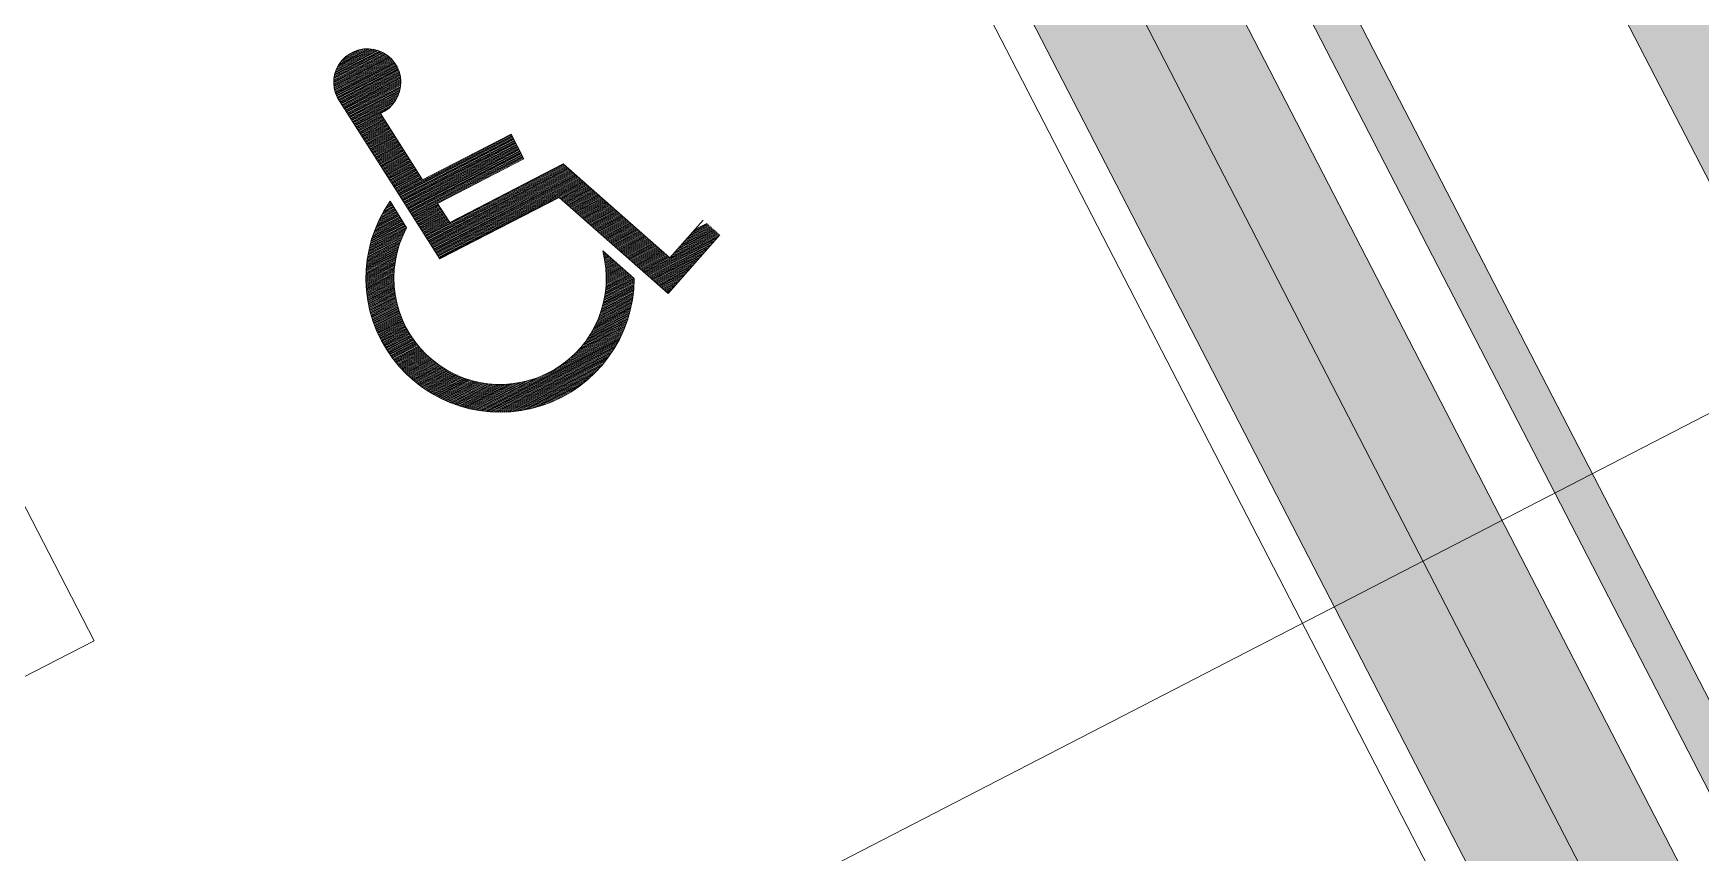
# Model space of a CAD drawing. Header units: metres. Extents: x 2688579.7 to 2688666, y 1281656.9 to 1281721.4.
# Drawn here: x 2688643.964 to 2688644.663, y 1281682.088 to 1281682.432 of the extents above; entities that cross this region are included whole.
import ezdxf

# ---------------------------------------------------------------- set-up
doc = ezdxf.new("R2010")
doc.units = ezdxf.units.M
for name, color, linetype in [('00 11 Geometer', 7, 'Continuous'), ('03 13 Liftkabine', 7, 'Continuous'), ('07 12 Bemassung innen', 7, 'Continuous'), ('09 11 Raumdefinitionen.SIA 416', 7, 'Continuous')]:
    doc.layers.add(name, color=color, linetype=linetype)
doc.styles.add('ERSTELLTER_STIL_1', font='arial.ttf')
doc.dimstyles.new('ERSTELLTER_STIL__2', dxfattribs={"dimtxt": 0.09, "dimasz": 0.07125, "dimexe": 0.18, "dimexo": 0.05, "dimgap": 0.09, "dimtad": 1, "dimzin": 0, "dimdsep": 46, "dimtxsty": 'ERSTELLTER_STIL_1', "dimblk": 'ARROWHEAD_6', "dimblk1": 'ARROWHEAD_6', "dimblk2": 'ARROWHEAD_6', "dimcen": 0.09, "dimclrd": 7, "dimclre": 7, "dimclrt": 7, "dimazin": 0, "dimtfac": 1, "dimtdec": 4, "dimtmove": 0, "dimatfit": 3, "dimfxl": 1, "dimtolj": 1, "dimtzin": 0, "dimarcsym": 0})
doc.dimstyles.new('ERSTELLTER_STIL__4', dxfattribs={"dimtxt": 0.09, "dimasz": 0.07125, "dimexe": 0.18, "dimexo": 0.05, "dimgap": 0.09, "dimtad": 1, "dimzin": 0, "dimdsep": 46, "dimtxsty": 'ERSTELLTER_STIL_1', "dimblk": 'ARROWHEAD_6', "dimblk1": 'ARROWHEAD_6', "dimblk2": 'ARROWHEAD_6', "dimcen": 0.09, "dimclrd": 7, "dimclre": 7, "dimclrt": 7, "dimazin": 0, "dimtfac": 1, "dimtdec": 4, "dimtmove": 2, "dimatfit": 3, "dimfxl": 1, "dimtolj": 1, "dimtzin": 0, "dimarcsym": 0})

# ---------------------------------------------------------------- blocks, each defined once
blk = doc.blocks.new('*D82')
at = {"layer": '07 12 Bemassung innen', "color": 7, "linetype": 'Continuous', "lineweight": 5, "transparency": 16777216}
for p, q in [((252.43529, 33.44745), (252.3708, 33.57241)), ((250.98132, 32.77624), (252.40304, 33.50993)), ((251.01356, 32.71376), (250.94907, 32.83872)), ((250.67029, 32.61573), (250.98132, 32.77624))]:
    blk.add_line(p, q, dxfattribs=at)
at = {"layer": '07 12 Bemassung innen', "color": 7, "linetype": 'Continuous', "lineweight": 18, "transparency": 16777216}
for p, q in [((252.41917, 33.56045), (252.38692, 33.45941)), ((250.99745, 32.82676), (250.96519, 32.72572))]:
    blk.add_line(p, q, dxfattribs=at)
at = {"layer": '07 12 Bemassung innen', "color": 7, "lineweight": 18, "transparency": 16777216, "insert": (251.47794, 33.05342), "char_height": 0.09, "attachment_point": 7, "rotation": 27.29642, "style": 'ERSTELLTER_STIL_1'}
blk.add_mtext('\\A1;{\\pql;\\fArial|b0|i0|c0|p38;1.60}', dxfattribs=at)
blk = doc.blocks.new('ARROWHEAD_6')
at = {"color": 0, "linetype": 'Continuous', "lineweight": 0}
for p, q in [((-0.5, -0.5), (0.5, 0.5)), ((0, 0), (-1, 0))]:
    blk.add_line(p, q, dxfattribs=at)
blk = doc.blocks.new('*D83')
at = {"layer": '07 12 Bemassung innen', "color": 7, "linetype": 'Continuous', "lineweight": 5, "transparency": 16777216}
for p, q in [((252.66964, 33.64751), (254.09157, 34.38131)), ((252.70188, 33.58503), (252.63739, 33.70999)), ((252.40304, 33.50993), (252.66964, 33.64751)), ((252.43529, 33.44745), (252.3708, 33.57241)), ((250.98132, 32.77624), (252.40304, 33.50993))]:
    blk.add_line(p, q, dxfattribs=at)
at = {"layer": '07 12 Bemassung innen', "color": 7, "linetype": 'Continuous', "lineweight": 18, "transparency": 16777216}
for p, q in [((252.68576, 33.69803), (252.65351, 33.59699)), ((252.41917, 33.56045), (252.38692, 33.45941))]:
    blk.add_line(p, q, dxfattribs=at)
at = {"layer": '07 12 Bemassung innen', "color": 7, "lineweight": 18, "transparency": 16777216, "insert": (252.46739, 33.5634), "char_height": 0.09, "attachment_point": 7, "rotation": 27.29642, "style": 'ERSTELLTER_STIL_1'}
blk.add_mtext('\\A1;{\\pql;\\fArial|b0|i0|c0|p38;30}', dxfattribs=at)
blk = doc.blocks.new('*D128')
at = {"layer": '07 12 Bemassung innen', "color": 7, "linetype": 'Continuous', "lineweight": 5, "transparency": 16777216}
for p, q in [((251.37513, 34.84743), (251.65033, 34.31416)), ((251.58785, 34.28191), (251.71281, 34.3464)), ((251.65033, 34.31416), (251.79708, 34.02979)), ((251.7346, 33.99755), (251.85956, 34.06204)), ((251.79708, 34.02979), (252.68214, 32.31477))]:
    blk.add_line(p, q, dxfattribs=at)
at = {"layer": '07 12 Bemassung innen', "color": 7, "linetype": 'Continuous', "lineweight": 18, "transparency": 16777216}
for p, q in [((251.70085, 34.29803), (251.59981, 34.33029)), ((251.8476, 34.01366), (251.74656, 34.04592))]:
    blk.add_line(p, q, dxfattribs=at)
at = {"layer": '07 12 Bemassung innen', "color": 7, "lineweight": 18, "transparency": 16777216, "insert": (251.70838, 34.24092), "char_height": 0.09, "attachment_point": 7, "rotation": 297.29643, "style": 'ERSTELLTER_STIL_1'}
blk.add_mtext('\\A1;{\\pql;\\fArial|b0|i0|c0|p38;32}', dxfattribs=at)
blk = doc.blocks.new('*D129')
at = {"layer": '07 12 Bemassung innen', "color": 7, "linetype": 'Continuous', "lineweight": 18, "transparency": 16777216}
for p, q in [((251.8476, 34.01366), (251.74656, 34.04592)), ((252.73266, 32.29864), (252.63161, 32.3309))]:
    blk.add_line(p, q, dxfattribs=at)
at = {"layer": '07 12 Bemassung innen', "color": 7, "linetype": 'Continuous', "lineweight": 5, "transparency": 16777216}
for p, q in [((251.79708, 34.02979), (252.68214, 32.31477)), ((252.61965, 32.28252), (252.74462, 32.34701)), ((252.68214, 32.31477), (252.81971, 32.04818))]:
    blk.add_line(p, q, dxfattribs=at)
at = {"layer": '07 12 Bemassung innen', "color": 7, "lineweight": 18, "transparency": 16777216, "insert": (252.47877, 32.74934), "char_height": 0.09, "attachment_point": 7, "rotation": 297.29643, "style": 'ERSTELLTER_STIL_1'}
blk.add_mtext('\\A1;{\\pql;\\fArial|b0|i0|c0|p38;1.93}', dxfattribs=at)
blk = doc.blocks.new('A$C08e27e3d')
at = {"layer": '03 13 Liftkabine', "linetype": 'Continuous', "lineweight": 0, "true_color": 0x6f6f6f}
h = blk.add_hatch(color=8, dxfattribs=at)
h.paths.add_polyline_path([(60.19367, 26.29479), (61.07876, 24.5797), (61.10364, 24.59254), (61.08529, 24.62809), (61.0509, 24.69474), (61.1602, 24.75115), (61.16341, 24.74493), (62.38352, 25.37457), (62.41471, 25.31414), (62.14278, 25.17382), (62.16113, 25.13827), (62.50059, 25.31345), (62.3745, 25.55778), (62.36121, 25.55092), (62.35115, 25.57042), (62.28552, 25.60711), (62.12421, 25.52386), (62.10209, 25.51244), (61.83701, 26.0261), (61.8308, 26.0229), (61.81594, 26.0517), (61.77038, 26.02819), (61.76581, 26.03705), (61.81137, 26.06056), (61.79651, 26.08936), (61.80271, 26.09256), (61.54696, 26.58813), (61.56909, 26.59955), (61.73026, 26.68272), (61.73841, 26.75776), (61.72835, 26.77725), (61.74164, 26.78411), (61.6155, 27.02854), (61.27515, 26.8529), (61.2935, 26.81735), (61.56542, 26.95768), (61.59661, 26.89725), (60.37649, 26.2676), (60.3797, 26.26138), (60.2704, 26.20498), (60.21766, 26.30717)])
h.paths.add_polyline_path([(61.12326, 24.77259), (60.37666, 26.2193), (61.31723, 26.70469), (61.38083, 26.73751), (61.6572, 26.88014), (61.69343, 26.80993), (61.41706, 26.66731), (62.0912, 25.361), (62.36845, 25.50408), (62.40468, 25.43388), (62.12743, 25.2908)], flags=0)
h = blk.add_hatch(color=8, dxfattribs=at)
h.paths.add_polyline_path([(61.59272, 26.55375), (62.10046, 25.56987), (62.13845, 25.58947), (62.13685, 25.59257), (62.15014, 25.59943), (62.14032, 25.61845), (62.13588, 25.61616), (62.12446, 25.63828), (62.15105, 25.652), (62.16247, 25.62988), (62.15805, 25.6276), (62.16786, 25.60857), (62.18115, 25.61543), (62.18275, 25.61234), (62.31194, 25.67901), (61.8042, 26.66289), (61.67501, 26.59622), (61.67661, 26.59312), (61.66332, 26.58626), (61.67314, 26.56723), (61.67756, 26.56952), (61.68898, 26.5474), (61.66239, 26.53367), (61.65097, 26.5558), (61.65542, 26.55809), (61.6456, 26.57711), (61.63231, 26.57025), (61.63071, 26.57336)])
h.paths.add_polyline_path([(61.63886, 26.50296), (62.08515, 25.63816), (62.17376, 25.68389), (61.72747, 26.54869)], flags=0)
at = {"layer": '00 11 Geometer', "color": 250, "linetype": 'Continuous', "lineweight": 13, "true_color": 0x3f3f3f}
blk.add_open_spline([(61.10243, 48.4842), (56.77353, 47.34081), (52.46359, 46.1654), (48.13468, 45.02201), (44.678, 44.109), (41.20236, 43.22802), (37.74568, 42.31501), (37.74568, 42.31501), (36.51101, 46.29834), (35.89368, 48.29001), (35.89368, 48.29001), (32.77968, 46.72534), (31.22268, 45.94301), (31.22268, 45.94301), (21.44268, 43.82168), (16.55268, 42.76101), (16.55268, 42.76101), (7.35801, 41.14501), (2.76068, 40.33701), (2.76068, 40.33701), (2.85268, 38.82035), (2.89868, 38.06201), (2.89868, 38.06201), (4.85735, 28.42001), (5.83668, 23.59901), (5.83668, 23.59901), (7.25001, 21.69701), (7.95668, 20.74601), (7.95668, 20.74601), (10.04868, 18.48401), (11.09468, 17.35301), (11.09468, 17.35301), (13.36068, 15.25368), (14.49368, 14.20401), (14.49368, 14.20401), (16.14301, 13.00001), (16.96768, 12.39801), (16.96768, 12.39801), (20.31968, 9.77668), (21.99568, 8.46601), (21.99568, 8.46601), (24.63768, 6.94401), (25.95868, 6.18301), (25.95868, 6.18301), (28.6093, 5.33372), (29.84025, 4.95743), (31.0712, 4.58115), (32.39626, 4.28509), (33.81543, 4.06926), (35.2346, 3.85343), (36.52668, 3.74468), (37.69168, 3.74301), (38.85668, 3.74134), (39.77044, 3.74443), (40.43297, 3.75226), (41.09549, 3.7601), (41.95791, 3.79651), (43.02022, 3.86151), (44.08253, 3.92651), (45.41718, 4.05618), (47.02418, 4.25051), (49.43468, 4.54201), (51.84518, 4.83351), (54.25568, 5.12501), (54.25568, 5.12501), (66.34501, 7.42168), (72.38968, 8.57001), (72.38968, 8.57001), (76.09901, 9.52534), (77.95368, 10.00301), (77.95368, 10.00301), (81.43301, 12.11901), (83.17268, 13.17701), (83.17268, 13.17701), (79.77201, 18.68234), (78.07168, 21.43501), (77.26041, 22.74838), (76.44901, 24.06168), (75.63768, 25.37501), (75.63768, 25.37501), (73.88301, 28.15701), (73.00568, 29.54801), (71.27652, 32.28958), (69.54768, 35.03134), (67.81868, 37.77301), (67.81868, 37.77301), (61.10243, 48.4842), (61.10243, 48.4842)], degree=3, knots=[0, 0, 0, 0, 1, 1, 1, 2, 2, 2, 3, 3, 3, 4, 4, 4, 5, 5, 5, 6, 6, 6, 7, 7, 7, 8, 8, 8, 9, 9, 9, 10, 10, 10, 11, 11, 11, 12, 12, 12, 13, 13, 13, 14, 14, 14, 15, 15, 15, 16, 16, 16, 17, 17, 17, 18, 18, 18, 19, 19, 19, 20, 20, 20, 21, 21, 21, 22, 22, 22, 23, 23, 23, 24, 24, 24, 25, 25, 25, 26, 26, 26, 27, 27, 27, 28, 28, 28, 29, 29, 29, 29], dxfattribs=at)
at = {"layer": '03 13 Liftkabine', "color": 7, "linetype": 'Continuous', "lineweight": 5}
for p, q in [((61.41706, 26.66731), (62.0912, 25.361)), ((62.05723, 25.39411), (61.42437, 26.62044)), ((61.56909, 26.59955), (62.12421, 25.52386)), ((61.54696, 26.58813), (62.10209, 25.51244)), ((61.72747, 26.54869), (62.17376, 25.68389)), ((62.08515, 25.63816), (61.63886, 26.50296)), ((61.23134, 26.43382), (61.25372, 26.44537)), ((61.23135, 26.43425), (61.25337, 26.44561)), ((61.23135, 26.43341), (61.25405, 26.44512)), ((61.23136, 26.43468), (61.25301, 26.44585)), ((61.23138, 26.433), (61.25437, 26.44486)), ((61.23139, 26.43511), (61.25264, 26.44608)), ((61.23141, 26.43259), (61.25469, 26.4446)), ((61.23144, 26.43556), (61.25225, 26.4463)), ((61.23145, 26.43219), (61.25498, 26.44434)), ((61.2315, 26.43601), (61.25185, 26.44651)), ((61.23151, 26.4318), (61.25527, 26.44406)), ((61.23157, 26.43647), (61.25143, 26.44672)), ((61.23157, 26.43141), (61.25555, 26.44378)), ((61.23165, 26.43103), (61.25582, 26.4435)), ((61.23167, 26.43694), (61.25099, 26.44692)), ((61.23173, 26.43065), (61.25608, 26.44321)), ((61.23178, 26.43742), (61.25053, 26.4471)), ((61.23183, 26.43028), (61.25633, 26.44292)), ((61.23191, 26.43792), (61.25005, 26.44728)), ((61.23193, 26.42991), (61.25657, 26.44262)), ((61.23205, 26.42955), (61.2568, 26.44232)), ((61.23207, 26.43842), (61.24955, 26.44744)), ((61.23217, 26.42919), (61.25702, 26.44201)), ((61.23226, 26.43894), (61.24902, 26.44759)), ((61.2323, 26.42883), (61.25723, 26.4417)), ((61.23247, 26.43947), (61.24847, 26.44772)), ((61.23272, 26.44002), (61.24787, 26.44784)), ((61.23301, 26.44059), (61.24724, 26.44794)), ((61.23334, 26.44118), (61.24656, 26.44801)), ((61.23374, 26.44181), (61.24582, 26.44805)), ((61.23422, 26.44248), (61.245, 26.44804)), ((61.23481, 26.44321), (61.24406, 26.44798)), ((61.23559, 26.44403), (61.24294, 26.44783)), ((61.23676, 26.44506), (61.24142, 26.44746)), ((61.23244, 26.42848), (61.25743, 26.44138)), ((61.2326, 26.42814), (61.25763, 26.44106)), ((61.23275, 26.4278), (61.25781, 26.44073)), ((61.23292, 26.42746), (61.25799, 26.4404)), ((61.23313, 26.42715), (61.25815, 26.44006)), ((61.23333, 26.42683), (61.25831, 26.43972)), ((61.23353, 26.42651), (61.25846, 26.43938)), ((61.23373, 26.42619), (61.2586, 26.43903)), ((61.23393, 26.42588), (61.25873, 26.43867)), ((61.23414, 26.42556), (61.25886, 26.43832)), ((61.23434, 26.42524), (61.25897, 26.43795)), ((61.23454, 26.42492), (61.25907, 26.43758)), ((61.23474, 26.42461), (61.25917, 26.43721)), ((61.23495, 26.42429), (61.25925, 26.43683)), ((61.23515, 26.42397), (61.25933, 26.43645)), ((61.23535, 26.42365), (61.25939, 26.43606)), ((61.23555, 26.42334), (61.25944, 26.43567)), ((61.23575, 26.42302), (61.25949, 26.43527)), ((61.23596, 26.4227), (61.25952, 26.43486)), ((61.23616, 26.42238), (61.25954, 26.43445)), ((61.23636, 26.42206), (61.25955, 26.43403)), ((61.23656, 26.42175), (61.25955, 26.43361)), ((61.23676, 26.42143), (61.25953, 26.43318)), ((61.23697, 26.42111), (61.2595, 26.43274)), ((61.23717, 26.42079), (61.25945, 26.43229)), ((61.23737, 26.42048), (61.25939, 26.43184)), ((61.23757, 26.42016), (61.25931, 26.43138)), ((61.23778, 26.41984), (61.25922, 26.43091)), ((61.23798, 26.41952), (61.2591, 26.43043)), ((61.23818, 26.41921), (61.25897, 26.42993)), ((61.23838, 26.41889), (61.25881, 26.42943)), ((61.23858, 26.41857), (61.25862, 26.42891)), ((61.23879, 26.41825), (61.2584, 26.42838)), ((61.23899, 26.41793), (61.25815, 26.42782)), ((61.23291, 26.42748), (61.27587, 26.35998)), ((61.23919, 26.41762), (61.25786, 26.42725)), ((61.23939, 26.4173), (61.25752, 26.42665)), ((61.23959, 26.41698), (61.25711, 26.42602)), ((61.2398, 26.41666), (61.25663, 26.42535)), ((61.24, 26.41635), (61.25602, 26.42461)), ((61.2402, 26.41603), (61.25522, 26.42378)), ((61.2404, 26.41571), (61.25398, 26.42272)), ((61.24061, 26.41539), (61.25105, 26.42079)), ((61.26866, 26.39318), (61.25094, 26.42096)), ((61.24081, 26.41508), (61.25126, 26.42047)), ((61.24101, 26.41476), (61.25146, 26.42015)), ((61.24121, 26.41444), (61.25166, 26.41983)), ((61.24141, 26.41412), (61.25186, 26.41952)), ((61.24162, 26.41381), (61.25207, 26.4192)), ((61.24182, 26.41349), (61.25227, 26.41888)), ((61.24202, 26.41317), (61.25247, 26.41856)), ((61.24222, 26.41285), (61.25267, 26.41825)), ((61.24243, 26.41253), (61.25288, 26.41793)), ((61.24263, 26.41222), (61.25308, 26.41761)), ((61.24283, 26.4119), (61.25328, 26.41729)), ((61.24303, 26.41158), (61.25348, 26.41698)), ((61.24323, 26.41126), (61.25369, 26.41666)), ((61.24344, 26.41095), (61.25389, 26.41634)), ((61.24364, 26.41063), (61.25409, 26.41602)), ((61.24384, 26.41031), (61.25429, 26.41571)), ((61.24404, 26.40999), (61.2545, 26.41539)), ((61.24424, 26.40968), (61.2547, 26.41507)), ((61.24445, 26.40936), (61.2549, 26.41475)), ((61.24465, 26.40904), (61.2551, 26.41444)), ((61.24485, 26.40872), (61.25531, 26.41412)), ((61.24505, 26.40841), (61.25551, 26.4138)), ((61.24526, 26.40809), (61.25571, 26.41348)), ((61.24546, 26.40777), (61.25591, 26.41317)), ((61.24566, 26.40745), (61.25612, 26.41285)), ((61.24586, 26.40713), (61.25632, 26.41253)), ((61.24606, 26.40682), (61.25652, 26.41221)), ((61.24627, 26.4065), (61.25672, 26.4119)), ((61.24647, 26.40618), (61.25692, 26.41158)), ((61.24667, 26.40586), (61.25713, 26.41126)), ((61.24687, 26.40555), (61.25733, 26.41094)), ((61.24707, 26.40523), (61.25753, 26.41062)), ((61.24728, 26.40491), (61.25773, 26.41031)), ((61.24748, 26.40459), (61.25794, 26.40999)), ((61.24768, 26.40428), (61.25814, 26.40967)), ((61.24788, 26.40396), (61.25834, 26.40935)), ((61.24809, 26.40364), (61.25854, 26.40904)), ((61.24829, 26.40332), (61.25875, 26.40872)), ((61.24849, 26.403), (61.25895, 26.4084)), ((61.24869, 26.40269), (61.25915, 26.40808)), ((61.24889, 26.40237), (61.25935, 26.40777)), ((61.2491, 26.40205), (61.25956, 26.40745)), ((61.2493, 26.40173), (61.25976, 26.40713)), ((61.2495, 26.40142), (61.25996, 26.40681)), ((61.25819, 26.38776), (61.30574, 26.41229)), ((61.2584, 26.38744), (61.30591, 26.41196)), ((61.2586, 26.38712), (61.30608, 26.41163)), ((61.2588, 26.3868), (61.30625, 26.41129)), ((61.259, 26.38649), (61.30643, 26.41096)), ((61.2592, 26.38617), (61.3066, 26.41063)), ((61.25941, 26.38585), (61.30677, 26.41029)), ((61.25961, 26.38553), (61.30694, 26.40996)), ((61.25981, 26.38522), (61.30711, 26.40963)), ((61.26001, 26.3849), (61.30729, 26.40929)), ((61.26022, 26.38458), (61.30746, 26.40896)), ((61.26042, 26.38426), (61.30763, 26.40863)), ((61.26062, 26.38394), (61.3078, 26.40829)), ((61.26082, 26.38363), (61.30797, 26.40796)), ((61.26102, 26.38331), (61.30815, 26.40763)), ((61.26123, 26.38299), (61.30832, 26.40729)), ((61.26143, 26.38267), (61.30849, 26.40696)), ((61.26163, 26.38236), (61.30866, 26.40663)), ((61.30573, 26.41231), (61.26866, 26.39318)), ((61.3111, 26.40189), (61.30573, 26.41231)), ((61.2497, 26.4011), (61.26016, 26.4065)), ((61.24991, 26.40078), (61.26037, 26.40618)), ((61.25011, 26.40046), (61.26057, 26.40586)), ((61.25031, 26.40015), (61.26077, 26.40554)), ((61.25051, 26.39983), (61.26097, 26.40523)), ((61.25071, 26.39951), (61.26118, 26.40491)), ((61.25092, 26.39919), (61.26138, 26.40459)), ((61.25112, 26.39888), (61.26158, 26.40427)), ((61.25132, 26.39856), (61.26178, 26.40396)), ((61.25152, 26.39824), (61.26199, 26.40364)), ((61.25172, 26.39792), (61.26219, 26.40332)), ((61.25193, 26.3976), (61.26239, 26.403)), ((61.25213, 26.39729), (61.26259, 26.40269)), ((61.25233, 26.39697), (61.2628, 26.40237)), ((61.25253, 26.39665), (61.263, 26.40205)), ((61.25274, 26.39633), (61.2632, 26.40173)), ((61.25294, 26.39602), (61.2634, 26.40142)), ((61.25314, 26.3957), (61.26361, 26.4011)), ((61.25334, 26.39538), (61.26381, 26.40078)), ((61.25354, 26.39506), (61.26401, 26.40046)), ((61.25375, 26.39475), (61.26421, 26.40015)), ((61.25395, 26.39443), (61.26442, 26.39983)), ((61.26183, 26.38204), (61.30883, 26.40629)), ((61.26203, 26.38172), (61.30901, 26.40596)), ((61.26224, 26.3814), (61.30918, 26.40563)), ((61.26244, 26.38109), (61.30935, 26.40529)), ((61.26264, 26.38077), (61.30952, 26.40496)), ((61.26284, 26.38045), (61.30969, 26.40463)), ((61.26305, 26.38013), (61.30987, 26.40429)), ((61.26325, 26.37982), (61.31004, 26.40396)), ((61.26345, 26.3795), (61.31021, 26.40363)), ((61.26365, 26.37918), (61.31038, 26.4033)), ((61.26385, 26.37886), (61.31055, 26.40296)), ((61.26406, 26.37854), (61.31073, 26.40263)), ((61.26426, 26.37823), (61.3109, 26.4023)), ((61.26446, 26.37791), (61.31107, 26.40196)), ((61.26972, 26.36965), (61.32789, 26.39967)), ((61.27495, 26.38324), (61.3111, 26.40189)), ((61.32765, 26.39988), (61.28, 26.37529)), ((61.37226, 26.36045), (61.32765, 26.39988)), ((61.25415, 26.39411), (61.26462, 26.39951)), ((61.25435, 26.39379), (61.26482, 26.39919)), ((61.25455, 26.39347), (61.26502, 26.39888)), ((61.25476, 26.39316), (61.26522, 26.39856)), ((61.25496, 26.39284), (61.26543, 26.39824)), ((61.25516, 26.39252), (61.26563, 26.39792)), ((61.25536, 26.3922), (61.26583, 26.39761)), ((61.25557, 26.39189), (61.26603, 26.39729)), ((61.25577, 26.39157), (61.26624, 26.39697)), ((61.25597, 26.39125), (61.26644, 26.39665)), ((61.25617, 26.39093), (61.26664, 26.39634)), ((61.25637, 26.39062), (61.26684, 26.39602)), ((61.25658, 26.3903), (61.26705, 26.3957)), ((61.25678, 26.38998), (61.26725, 26.39538)), ((61.25698, 26.38966), (61.26745, 26.39507)), ((61.25718, 26.38935), (61.26765, 26.39475)), ((61.25739, 26.38903), (61.26786, 26.39443)), ((61.25759, 26.38871), (61.26806, 26.39411)), ((61.25779, 26.38839), (61.26826, 26.3938)), ((61.25799, 26.38807), (61.26846, 26.39348)), ((61.26992, 26.36933), (61.32819, 26.3994)), ((61.27012, 26.36901), (61.32849, 26.39914)), ((61.27032, 26.3687), (61.32879, 26.39887)), ((61.27053, 26.36838), (61.3291, 26.39861)), ((61.27073, 26.36806), (61.3294, 26.39834)), ((61.27093, 26.36774), (61.3297, 26.39807)), ((61.27113, 26.36743), (61.33, 26.39781)), ((61.27133, 26.36711), (61.3303, 26.39754)), ((61.27154, 26.36679), (61.3306, 26.39727)), ((61.27174, 26.36647), (61.3309, 26.39701)), ((61.27194, 26.36616), (61.33121, 26.39674)), ((61.27214, 26.36584), (61.33151, 26.39647)), ((61.27234, 26.36552), (61.33181, 26.39621)), ((61.27255, 26.3652), (61.33211, 26.39594)), ((61.27275, 26.36489), (61.33241, 26.39567)), ((61.27295, 26.36457), (61.33271, 26.39541)), ((61.27315, 26.36425), (61.33301, 26.39514)), ((61.27336, 26.36393), (61.33332, 26.39488)), ((61.27356, 26.36361), (61.33362, 26.39461)), ((61.27376, 26.3633), (61.33392, 26.39434)), ((61.27396, 26.36298), (61.33422, 26.39408)), ((61.27416, 26.36266), (61.33452, 26.39381)), ((61.27437, 26.36234), (61.33482, 26.39354)), ((61.27457, 26.36203), (61.33512, 26.39328)), ((61.27477, 26.36171), (61.33543, 26.39301)), ((61.27497, 26.36139), (61.33573, 26.39274)), ((61.27518, 26.36107), (61.33603, 26.39248)), ((61.27538, 26.36076), (61.33633, 26.39221)), ((61.27558, 26.36044), (61.33663, 26.39194)), ((61.27578, 26.36012), (61.33693, 26.39168)), ((61.27587, 26.35998), (61.32586, 26.38577)), ((61.32586, 26.38577), (61.37157, 26.34543)), ((61.32602, 26.38563), (61.33724, 26.39141)), ((61.32633, 26.38536), (61.33754, 26.39115)), ((61.32663, 26.38509), (61.33784, 26.39088)), ((61.32693, 26.38483), (61.33814, 26.39061)), ((61.32723, 26.38456), (61.33844, 26.39035)), ((61.32753, 26.3843), (61.33874, 26.39008)), ((61.32784, 26.38403), (61.33904, 26.38981)), ((61.32814, 26.38376), (61.33935, 26.38955)), ((61.32844, 26.3835), (61.33965, 26.38928)), ((61.32874, 26.38323), (61.33995, 26.38901)), ((61.32904, 26.38296), (61.34025, 26.38875)), ((61.32934, 26.3827), (61.34055, 26.38848)), ((61.32965, 26.38243), (61.34085, 26.38821)), ((61.32995, 26.38217), (61.34115, 26.38795)), ((61.33025, 26.3819), (61.34146, 26.38768)), ((61.33055, 26.38163), (61.34176, 26.38742)), ((61.33085, 26.38137), (61.34206, 26.38715)), ((61.33115, 26.3811), (61.34236, 26.38688)), ((61.33146, 26.38083), (61.34266, 26.38662)), ((61.33176, 26.38057), (61.34296, 26.38635)), ((61.33206, 26.3803), (61.34326, 26.38608)), ((61.33236, 26.38003), (61.34357, 26.38582)), ((61.24957, 26.37444), (61.25825, 26.37892)), ((61.24981, 26.37499), (61.25805, 26.37924)), ((61.25006, 26.37554), (61.25785, 26.37956)), ((61.25032, 26.3761), (61.25765, 26.37988)), ((61.25059, 26.37666), (61.25745, 26.3802)), ((61.25087, 26.37723), (61.25725, 26.38052)), ((61.25117, 26.3778), (61.25704, 26.38083)), ((61.25147, 26.37838), (61.25684, 26.38115)), ((61.25179, 26.37896), (61.25664, 26.38147)), ((61.25212, 26.37956), (61.25644, 26.38179)), ((61.25246, 26.38015), (61.25624, 26.38211)), ((61.25281, 26.38076), (61.25604, 26.38243)), ((61.25318, 26.38137), (61.25584, 26.38274)), ((61.25357, 26.382), (61.25564, 26.38306)), ((61.25398, 26.38263), (61.25544, 26.38338)), ((61.2544, 26.38327), (61.25524, 26.3837)), ((61.25484, 26.38392), (61.25504, 26.38402)), ((61.25498, 26.38411), (61.26195, 26.37305)), ((61.26466, 26.37759), (61.27511, 26.38298)), ((61.26486, 26.37727), (61.27531, 26.38266)), ((61.26507, 26.37696), (61.27551, 26.38235)), ((61.26527, 26.37664), (61.27571, 26.38203)), ((61.26547, 26.37632), (61.27592, 26.38171)), ((61.26567, 26.376), (61.27612, 26.38139)), ((61.26588, 26.37569), (61.27632, 26.38108)), ((61.26608, 26.37537), (61.27652, 26.38076)), ((61.26628, 26.37505), (61.27672, 26.38044)), ((61.26648, 26.37473), (61.27693, 26.38012)), ((61.26668, 26.37442), (61.27713, 26.3798)), ((61.26689, 26.3741), (61.27733, 26.37949)), ((61.26709, 26.37378), (61.27753, 26.37917)), ((61.26729, 26.37346), (61.27773, 26.37885)), ((61.28, 26.37529), (61.27495, 26.38324)), ((61.33266, 26.37977), (61.34387, 26.38555)), ((61.33296, 26.3795), (61.34417, 26.38528)), ((61.33327, 26.37924), (61.34447, 26.38502)), ((61.33357, 26.37897), (61.34477, 26.38475)), ((61.33387, 26.3787), (61.34507, 26.38448)), ((61.33417, 26.37844), (61.34537, 26.38422)), ((61.33447, 26.37817), (61.34568, 26.38395)), ((61.33478, 26.3779), (61.34598, 26.38369)), ((61.33508, 26.37764), (61.34628, 26.38342)), ((61.33538, 26.37737), (61.34658, 26.38315)), ((61.33568, 26.37711), (61.34688, 26.38289)), ((61.33598, 26.37684), (61.34718, 26.38262)), ((61.33628, 26.37657), (61.34748, 26.38235)), ((61.33659, 26.37631), (61.34779, 26.38209)), ((61.33689, 26.37604), (61.34809, 26.38182)), ((61.33719, 26.37577), (61.34839, 26.38155)), ((61.33749, 26.37551), (61.34869, 26.38129)), ((61.33779, 26.37524), (61.34899, 26.38102)), ((61.33809, 26.37498), (61.34929, 26.38075)), ((61.3384, 26.37471), (61.34959, 26.38049)), ((61.3387, 26.37444), (61.3499, 26.38022)), ((61.339, 26.37418), (61.3502, 26.37996)), ((61.3393, 26.37391), (61.3505, 26.37969)), ((61.3396, 26.37364), (61.3508, 26.37942)), ((61.33991, 26.37338), (61.3511, 26.37916)), ((61.34021, 26.37311), (61.3514, 26.37889)), ((61.34051, 26.37285), (61.3517, 26.37862)), ((61.24624, 26.36429), (61.26148, 26.37215)), ((61.24635, 26.36477), (61.26178, 26.37273)), ((61.24647, 26.36525), (61.26186, 26.37319)), ((61.24659, 26.36573), (61.26166, 26.37351)), ((61.24671, 26.36622), (61.26146, 26.37383)), ((61.24685, 26.36671), (61.26126, 26.37415)), ((61.24698, 26.3672), (61.26106, 26.37447)), ((61.24712, 26.3677), (61.26086, 26.37478)), ((61.24727, 26.36819), (61.26066, 26.3751)), ((61.24742, 26.3687), (61.26046, 26.37542)), ((61.24758, 26.3692), (61.26026, 26.37574)), ((61.24775, 26.36971), (61.26006, 26.37606)), ((61.24792, 26.37022), (61.25986, 26.37638)), ((61.2481, 26.37073), (61.25965, 26.37669)), ((61.24829, 26.37125), (61.25945, 26.37701)), ((61.24848, 26.37177), (61.25925, 26.37733)), ((61.24868, 26.3723), (61.25905, 26.37765)), ((61.24889, 26.37283), (61.25885, 26.37797)), ((61.24911, 26.37336), (61.25865, 26.37829)), ((61.24933, 26.3739), (61.25845, 26.37861)), ((61.26749, 26.37314), (61.27794, 26.37853)), ((61.2677, 26.37283), (61.27814, 26.37822)), ((61.2679, 26.37251), (61.27834, 26.3779)), ((61.2681, 26.37219), (61.27854, 26.37758)), ((61.2683, 26.37187), (61.27874, 26.37726)), ((61.2685, 26.37156), (61.27895, 26.37694)), ((61.26871, 26.37124), (61.27915, 26.37663)), ((61.26891, 26.37092), (61.27935, 26.37631)), ((61.26911, 26.3706), (61.27955, 26.37599)), ((61.26931, 26.37029), (61.27975, 26.37567)), ((61.26951, 26.36997), (61.27996, 26.37536)), ((61.34081, 26.37258), (61.35201, 26.37836)), ((61.34111, 26.37231), (61.35231, 26.37809)), ((61.34141, 26.37205), (61.35261, 26.37782)), ((61.34172, 26.37178), (61.35291, 26.37756)), ((61.34202, 26.37151), (61.35321, 26.37729)), ((61.34232, 26.37125), (61.35351, 26.37702)), ((61.34262, 26.37098), (61.35381, 26.37676)), ((61.34292, 26.37072), (61.35412, 26.37649)), ((61.34322, 26.37045), (61.35442, 26.37623)), ((61.34353, 26.37018), (61.35472, 26.37596)), ((61.34383, 26.36992), (61.35502, 26.37569)), ((61.34413, 26.36965), (61.35532, 26.37543)), ((61.34443, 26.36938), (61.35562, 26.37516)), ((61.34473, 26.36912), (61.35592, 26.37489)), ((61.34503, 26.36885), (61.35623, 26.37463)), ((61.34534, 26.36859), (61.35653, 26.37436)), ((61.34564, 26.36832), (61.35683, 26.37409)), ((61.34594, 26.36805), (61.35713, 26.37383)), ((61.34624, 26.36779), (61.35743, 26.37356)), ((61.34654, 26.36752), (61.35773, 26.37329)), ((61.34685, 26.36725), (61.35803, 26.37303)), ((61.34715, 26.36699), (61.35834, 26.37276)), ((61.34745, 26.36672), (61.35864, 26.3725)), ((61.34775, 26.36646), (61.35894, 26.37223)), ((61.34805, 26.36619), (61.35924, 26.37196)), ((61.34835, 26.36592), (61.35954, 26.3717)), ((61.38628, 26.37623), (61.37226, 26.36045)), ((61.37448, 26.36295), (61.39141, 26.37168)), ((61.37517, 26.36373), (61.39111, 26.37195)), ((61.37586, 26.36451), (61.3908, 26.37222)), ((61.37656, 26.36528), (61.3905, 26.37248)), ((61.37725, 26.36606), (61.3902, 26.37275)), ((61.37794, 26.36684), (61.3899, 26.37302)), ((61.37863, 26.36762), (61.3896, 26.37328)), ((61.37932, 26.3684), (61.3893, 26.37355)), ((61.38002, 26.36918), (61.389, 26.37382)), ((61.38071, 26.36996), (61.3887, 26.37408)), ((61.3814, 26.37074), (61.3884, 26.37435)), ((61.38209, 26.37152), (61.3881, 26.37462)), ((61.38278, 26.3723), (61.3878, 26.37488)), ((61.24518, 26.35783), (61.25849, 26.3647)), ((61.24523, 26.35828), (61.25864, 26.3652)), ((61.24528, 26.35873), (61.2588, 26.36571)), ((61.24534, 26.35918), (61.25897, 26.36622)), ((61.2454, 26.35963), (61.25915, 26.36673)), ((61.24547, 26.36009), (61.25934, 26.36725)), ((61.24553, 26.36055), (61.25953, 26.36777)), ((61.24561, 26.36101), (61.25974, 26.3683)), ((61.24569, 26.36147), (61.25995, 26.36883)), ((61.24577, 26.36193), (61.26018, 26.36937)), ((61.24585, 26.3624), (61.26042, 26.36991)), ((61.24594, 26.36287), (61.26066, 26.37046)), ((61.24604, 26.36334), (61.26092, 26.37102)), ((61.24614, 26.36381), (61.2612, 26.37158)), ((61.34866, 26.36566), (61.35984, 26.37143)), ((61.34896, 26.36539), (61.36014, 26.37116)), ((61.34926, 26.36512), (61.36045, 26.3709)), ((61.34956, 26.36486), (61.36075, 26.37063)), ((61.34986, 26.36459), (61.36105, 26.37036)), ((61.35016, 26.36433), (61.36135, 26.3701)), ((61.35047, 26.36406), (61.36165, 26.36983)), ((61.35077, 26.36379), (61.36195, 26.36956)), ((61.35107, 26.36353), (61.36225, 26.3693)), ((61.35137, 26.36326), (61.36256, 26.36903)), ((61.35167, 26.36299), (61.36286, 26.36877)), ((61.35198, 26.36273), (61.36316, 26.3685)), ((61.35228, 26.36246), (61.36346, 26.36823)), ((61.35258, 26.36219), (61.36376, 26.36797)), ((61.35288, 26.36193), (61.36406, 26.3677)), ((61.35318, 26.36166), (61.36436, 26.36743)), ((61.35348, 26.3614), (61.36467, 26.36717)), ((61.35379, 26.36113), (61.36497, 26.3669)), ((61.35409, 26.36086), (61.36527, 26.36663)), ((61.35439, 26.3606), (61.36557, 26.36637)), ((61.35469, 26.36033), (61.36587, 26.3661)), ((61.35499, 26.36006), (61.36617, 26.36583)), ((61.35529, 26.3598), (61.36647, 26.36557)), ((61.3556, 26.35953), (61.36678, 26.3653)), ((61.3559, 26.35927), (61.36708, 26.36504)), ((61.3562, 26.359), (61.36738, 26.36477)), ((61.36133, 26.35447), (61.39261, 26.37062)), ((61.36163, 26.35421), (61.39291, 26.37035)), ((61.36193, 26.35394), (61.39321, 26.37008)), ((61.36223, 26.35367), (61.39273, 26.36941)), ((61.36254, 26.35341), (61.39205, 26.36864)), ((61.36284, 26.35314), (61.39136, 26.36786)), ((61.36314, 26.35288), (61.39068, 26.36709)), ((61.36344, 26.35261), (61.39, 26.36631)), ((61.36374, 26.35234), (61.38931, 26.36554)), ((61.36405, 26.35208), (61.38863, 26.36476)), ((61.37157, 26.34543), (61.39327, 26.37003)), ((61.3724, 26.36061), (61.39231, 26.37088)), ((61.3731, 26.36139), (61.39201, 26.37115)), ((61.37379, 26.36217), (61.39171, 26.37142)), ((61.24487, 26.35219), (61.2571, 26.3585)), ((61.24487, 26.35177), (61.25703, 26.35804)), ((61.24488, 26.35304), (61.25724, 26.35942)), ((61.24488, 26.35261), (61.25717, 26.35895)), ((61.24489, 26.35346), (61.25733, 26.35988)), ((61.24491, 26.35389), (61.25741, 26.36035)), ((61.24492, 26.35432), (61.25751, 26.36082)), ((61.24494, 26.35476), (61.25761, 26.36129)), ((61.24497, 26.35519), (61.25771, 26.36177)), ((61.24499, 26.35563), (61.25783, 26.36225)), ((61.24502, 26.35606), (61.25794, 26.36273)), ((61.24506, 26.3565), (61.25807, 26.36322)), ((61.2451, 26.35694), (61.2582, 26.36371)), ((61.24514, 26.35739), (61.25834, 26.3642)), ((61.34418, 26.36336), (61.35736, 26.35171)), ((61.34418, 26.36335), (61.34419, 26.36335)), ((61.34428, 26.36297), (61.34449, 26.36309)), ((61.34437, 26.3626), (61.34479, 26.36282)), ((61.34446, 26.36223), (61.34509, 26.36255)), ((61.34455, 26.36185), (61.3454, 26.36229)), ((61.34464, 26.36147), (61.3457, 26.36202)), ((61.34472, 26.36109), (61.346, 26.36175)), ((61.3448, 26.36071), (61.3463, 26.36149)), ((61.34487, 26.36033), (61.3466, 26.36122)), ((61.34495, 26.35994), (61.3469, 26.36095)), ((61.34501, 26.35956), (61.3472, 26.36069)), ((61.34508, 26.35917), (61.34751, 26.36042)), ((61.34514, 26.35878), (61.34781, 26.36015)), ((61.3452, 26.35839), (61.34811, 26.35989)), ((61.34526, 26.358), (61.34841, 26.35962)), ((61.34531, 26.3576), (61.34871, 26.35936)), ((61.34536, 26.3572), (61.34901, 26.35909)), ((61.34541, 26.35681), (61.34931, 26.35882)), ((61.34545, 26.35641), (61.34962, 26.35856)), ((61.34549, 26.356), (61.34992, 26.35829)), ((61.34553, 26.3556), (61.35022, 26.35802)), ((61.34556, 26.3552), (61.35052, 26.35776)), ((61.3565, 26.35873), (61.36768, 26.3645)), ((61.3568, 26.35847), (61.36798, 26.36424)), ((61.3571, 26.3582), (61.36828, 26.36397)), ((61.35741, 26.35793), (61.36859, 26.3637)), ((61.35771, 26.35767), (61.36889, 26.36344)), ((61.35801, 26.3574), (61.36919, 26.36317)), ((61.35831, 26.35714), (61.36949, 26.3629)), ((61.35861, 26.35687), (61.36979, 26.36264)), ((61.35892, 26.3566), (61.37009, 26.36237)), ((61.35922, 26.35634), (61.37039, 26.3621)), ((61.35952, 26.35607), (61.3707, 26.36184)), ((61.35982, 26.3558), (61.371, 26.36157)), ((61.36012, 26.35554), (61.3713, 26.36131)), ((61.36042, 26.35527), (61.3716, 26.36104)), ((61.36073, 26.35501), (61.3719, 26.36077)), ((61.36103, 26.35474), (61.3722, 26.36051)), ((61.36435, 26.35181), (61.38795, 26.36399)), ((61.36465, 26.35154), (61.38726, 26.36321)), ((61.36495, 26.35128), (61.38658, 26.36244)), ((61.36525, 26.35101), (61.38589, 26.36166)), ((61.36555, 26.35075), (61.38521, 26.36089)), ((61.36586, 26.35048), (61.38453, 26.36011)), ((61.36616, 26.35021), (61.38384, 26.35934)), ((61.36646, 26.34995), (61.38316, 26.35857)), ((61.36676, 26.34968), (61.38248, 26.35779)), ((61.24488, 26.35135), (61.25697, 26.35759)), ((61.24488, 26.35093), (61.25691, 26.35714)), ((61.24489, 26.35051), (61.25686, 26.35669)), ((61.2449, 26.35009), (61.25682, 26.35624)), ((61.24492, 26.34968), (61.25678, 26.3558)), ((61.24494, 26.34927), (61.25674, 26.35536)), ((61.24496, 26.34886), (61.25671, 26.35492)), ((61.24498, 26.34845), (61.25668, 26.35448)), ((61.24501, 26.34804), (61.25666, 26.35405)), ((61.24504, 26.34763), (61.25664, 26.35362)), ((61.24507, 26.34723), (61.25662, 26.35319)), ((61.24511, 26.34682), (61.25661, 26.35276)), ((61.24515, 26.34642), (61.25661, 26.35233)), ((61.24519, 26.34602), (61.2566, 26.35191)), ((61.24523, 26.34562), (61.2566, 26.35149)), ((61.24528, 26.34522), (61.25661, 26.35107)), ((61.24533, 26.34483), (61.25662, 26.35065)), ((61.34504, 26.34438), (61.35735, 26.35073)), ((61.34512, 26.34484), (61.35736, 26.35116)), ((61.34519, 26.3453), (61.35736, 26.35158)), ((61.34526, 26.34576), (61.35715, 26.3519)), ((61.34532, 26.34621), (61.35685, 26.35216)), ((61.34537, 26.34666), (61.35655, 26.35243)), ((61.34542, 26.34711), (61.35625, 26.35269)), ((61.34547, 26.34755), (61.35595, 26.35296)), ((61.34551, 26.348), (61.35565, 26.35323)), ((61.34555, 26.34844), (61.35534, 26.35349)), ((61.34558, 26.34888), (61.35504, 26.35376)), ((61.34559, 26.35479), (61.35082, 26.35749)), ((61.34561, 26.35438), (61.35112, 26.35722)), ((61.34561, 26.34931), (61.35474, 26.35403)), ((61.34563, 26.35397), (61.35142, 26.35696)), ((61.34563, 26.34975), (61.35444, 26.35429)), ((61.34565, 26.35355), (61.35173, 26.35669)), ((61.34565, 26.35018), (61.35414, 26.35456)), ((61.34566, 26.35314), (61.35203, 26.35642)), ((61.34566, 26.35061), (61.35384, 26.35483)), ((61.34567, 26.35272), (61.35233, 26.35616)), ((61.34567, 26.35104), (61.35353, 26.35509)), ((61.34568, 26.3523), (61.35263, 26.35589)), ((61.34568, 26.35188), (61.35293, 26.35563)), ((61.34568, 26.35146), (61.35323, 26.35536)), ((61.36706, 26.34941), (61.38179, 26.35702)), ((61.36736, 26.34915), (61.38111, 26.35624)), ((61.36767, 26.34888), (61.38043, 26.35547)), ((61.36797, 26.34862), (61.37974, 26.35469)), ((61.36827, 26.34835), (61.37906, 26.35392)), ((61.36857, 26.34808), (61.37838, 26.35314)), ((61.36887, 26.34782), (61.37769, 26.35237)), ((61.36917, 26.34755), (61.37701, 26.35159)), ((61.36948, 26.34728), (61.37633, 26.35082)), ((61.24538, 26.34443), (61.25663, 26.35024)), ((61.24543, 26.34404), (61.25665, 26.34983)), ((61.24549, 26.34364), (61.25667, 26.34941)), ((61.24555, 26.34325), (61.2567, 26.349)), ((61.24561, 26.34286), (61.25672, 26.3486)), ((61.24568, 26.34247), (61.25676, 26.34819)), ((61.24575, 26.34209), (61.25679, 26.34779)), ((61.24582, 26.3417), (61.25683, 26.34739)), ((61.24589, 26.34132), (61.25687, 26.34699)), ((61.24596, 26.34093), (61.25692, 26.34659)), ((61.24604, 26.34055), (61.25697, 26.34619)), ((61.24612, 26.34017), (61.25702, 26.3458)), ((61.2462, 26.33979), (61.25708, 26.3454)), ((61.24629, 26.33941), (61.25714, 26.34501)), ((61.24638, 26.33904), (61.2572, 26.34462)), ((61.24647, 26.33866), (61.25726, 26.34423)), ((61.24656, 26.33829), (61.25733, 26.34385)), ((61.34296, 26.33655), (61.35675, 26.34367)), ((61.34315, 26.33707), (61.35682, 26.34413)), ((61.34332, 26.33758), (61.35688, 26.34458)), ((61.34349, 26.33809), (61.35694, 26.34503)), ((61.34365, 26.3386), (61.35699, 26.34548)), ((61.34381, 26.3391), (61.35704, 26.34593)), ((61.34395, 26.3396), (61.35709, 26.34638)), ((61.34409, 26.34009), (61.35713, 26.34682)), ((61.34422, 26.34058), (61.35717, 26.34726)), ((61.34435, 26.34107), (61.3572, 26.3477)), ((61.34447, 26.34155), (61.35724, 26.34814)), ((61.34458, 26.34203), (61.35726, 26.34858)), ((61.34468, 26.34251), (61.35729, 26.34901)), ((61.34478, 26.34298), (61.35731, 26.34944)), ((61.34487, 26.34345), (61.35733, 26.34988)), ((61.34496, 26.34392), (61.35734, 26.3503)), ((61.36978, 26.34702), (61.37564, 26.35004)), ((61.37008, 26.34675), (61.37496, 26.34927)), ((61.37038, 26.34649), (61.37428, 26.34849)), ((61.37068, 26.34622), (61.37359, 26.34772)), ((61.37099, 26.34595), (61.37291, 26.34695)), ((61.37129, 26.34569), (61.37223, 26.34617)), ((61.24665, 26.33791), (61.25741, 26.34346)), ((61.24675, 26.33754), (61.25748, 26.34308)), ((61.24685, 26.33717), (61.25756, 26.3427)), ((61.24695, 26.3368), (61.25764, 26.34232)), ((61.24706, 26.33643), (61.25773, 26.34194)), ((61.24716, 26.33607), (61.25781, 26.34156)), ((61.24727, 26.3357), (61.25791, 26.34119)), ((61.24738, 26.33534), (61.258, 26.34082)), ((61.2475, 26.33497), (61.2581, 26.34044)), ((61.24761, 26.33461), (61.2582, 26.34007)), ((61.24773, 26.33425), (61.2583, 26.33971)), ((61.24785, 26.33389), (61.25841, 26.33934)), ((61.24797, 26.33353), (61.25852, 26.33897)), ((61.2481, 26.33318), (61.25863, 26.33861)), ((61.24823, 26.33282), (61.25874, 26.33825)), ((61.24836, 26.33246), (61.25886, 26.33788)), ((61.24849, 26.33211), (61.25898, 26.33752)), ((61.24862, 26.33176), (61.2591, 26.33717)), ((61.24876, 26.33141), (61.25923, 26.33681)), ((61.33916, 26.32869), (61.35535, 26.33704)), ((61.33953, 26.3293), (61.35549, 26.33753)), ((61.33988, 26.3299), (61.35561, 26.33802)), ((61.34021, 26.33049), (61.35573, 26.3385)), ((61.34052, 26.33108), (61.35585, 26.33899)), ((61.34082, 26.33165), (61.35596, 26.33947)), ((61.34111, 26.33222), (61.35607, 26.33994)), ((61.34138, 26.33278), (61.35617, 26.34042)), ((61.34164, 26.33334), (61.35627, 26.34089)), ((61.34188, 26.33389), (61.35636, 26.34136)), ((61.34212, 26.33443), (61.35645, 26.34183)), ((61.34234, 26.33497), (61.35653, 26.34229)), ((61.34256, 26.3355), (61.35661, 26.34275)), ((61.34276, 26.33603), (61.35668, 26.34321)), ((61.2489, 26.33106), (61.25936, 26.33645)), ((61.24904, 26.33071), (61.25949, 26.3361)), ((61.24918, 26.33036), (61.25963, 26.33575)), ((61.24933, 26.33001), (61.25977, 26.3354)), ((61.24948, 26.32967), (61.25991, 26.33505)), ((61.24963, 26.32932), (61.26005, 26.3347)), ((61.24978, 26.32898), (61.2602, 26.33435)), ((61.24993, 26.32864), (61.26035, 26.33401)), ((61.25009, 26.32829), (61.2605, 26.33367)), ((61.25025, 26.32795), (61.26065, 26.33332)), ((61.25041, 26.32762), (61.26081, 26.33298)), ((61.25057, 26.32728), (61.26097, 26.33264)), ((61.25074, 26.32694), (61.26114, 26.33231)), ((61.25091, 26.32661), (61.2613, 26.33197)), ((61.25108, 26.32627), (61.26147, 26.33164)), ((61.25125, 26.32594), (61.26164, 26.3313)), ((61.25142, 26.32561), (61.26182, 26.33097)), ((61.2516, 26.32528), (61.262, 26.33064)), ((61.25178, 26.32495), (61.26218, 26.33031)), ((61.25196, 26.32462), (61.26236, 26.32998)), ((61.33027, 26.31819), (61.35283, 26.32983)), ((61.33138, 26.31919), (61.35306, 26.33037)), ((61.33235, 26.32011), (61.35328, 26.33091)), ((61.33321, 26.32097), (61.35349, 26.33144)), ((61.33398, 26.32179), (61.3537, 26.33197)), ((61.33468, 26.32257), (61.35389, 26.33249)), ((61.33532, 26.32333), (61.35408, 26.33301)), ((61.33592, 26.32406), (61.35426, 26.33352)), ((61.33647, 26.32477), (61.35444, 26.33404)), ((61.33699, 26.32546), (61.3546, 26.33454)), ((61.33748, 26.32613), (61.35477, 26.33505)), ((61.33794, 26.32679), (61.35492, 26.33555)), ((61.33837, 26.32743), (61.35507, 26.33605)), ((61.33878, 26.32806), (61.35522, 26.33655)), ((61.25214, 26.32429), (61.26254, 26.32966)), ((61.25233, 26.32396), (61.26273, 26.32933)), ((61.25252, 26.32364), (61.26293, 26.32901)), ((61.25271, 26.32332), (61.26312, 26.32869)), ((61.2529, 26.32299), (61.26332, 26.32837)), ((61.2531, 26.32267), (61.26352, 26.32805)), ((61.25329, 26.32235), (61.26372, 26.32773)), ((61.25349, 26.32203), (61.26393, 26.32742)), ((61.25369, 26.32171), (61.26413, 26.3271)), ((61.2539, 26.3214), (61.26435, 26.32679)), ((61.2541, 26.32108), (61.26456, 26.32648)), ((61.25431, 26.32077), (61.26478, 26.32617)), ((61.25452, 26.32045), (61.265, 26.32586)), ((61.25473, 26.32014), (61.26522, 26.32555)), ((61.25495, 26.31983), (61.26545, 26.32525)), ((61.25516, 26.31952), (61.26567, 26.32494)), ((61.25538, 26.31921), (61.26591, 26.32464)), ((61.25561, 26.3189), (61.26614, 26.32434)), ((61.25583, 26.3186), (61.26638, 26.32404)), ((61.25606, 26.31829), (61.26662, 26.32374)), ((61.25628, 26.31799), (61.26686, 26.32345)), ((61.25652, 26.31768), (61.26711, 26.32315)), ((61.25675, 26.31738), (61.26736, 26.32286)), ((61.29156, 26.29652), (61.35184, 26.32763)), ((61.29217, 26.29642), (61.35156, 26.32707)), ((61.2928, 26.29632), (61.35128, 26.3265)), ((61.29344, 26.29623), (61.35098, 26.32592)), ((61.29409, 26.29614), (61.35067, 26.32534)), ((61.29476, 26.29606), (61.35035, 26.32476)), ((61.29543, 26.29599), (61.35002, 26.32416)), ((61.29612, 26.29593), (61.34968, 26.32356)), ((61.29683, 26.29587), (61.34931, 26.32295)), ((61.32434, 26.31386), (61.3521, 26.32819)), ((61.32719, 26.31576), (61.35235, 26.32874)), ((61.32893, 26.31707), (61.3526, 26.32929)), ((61.25698, 26.31708), (61.26761, 26.32257)), ((61.25722, 26.31678), (61.26787, 26.32228)), ((61.25746, 26.31649), (61.26813, 26.32199)), ((61.25771, 26.31619), (61.26839, 26.3217)), ((61.25795, 26.31589), (61.26865, 26.32142)), ((61.2582, 26.3156), (61.26892, 26.32113)), ((61.25845, 26.31531), (61.26919, 26.32085)), ((61.2587, 26.31501), (61.26947, 26.32057)), ((61.25896, 26.31472), (61.26975, 26.32029)), ((61.25921, 26.31443), (61.27003, 26.32002)), ((61.25947, 26.31415), (61.27031, 26.31974)), ((61.25973, 26.31386), (61.2706, 26.31947)), ((61.26, 26.31357), (61.27089, 26.31919)), ((61.26027, 26.31329), (61.27118, 26.31892)), ((61.26054, 26.31301), (61.27148, 26.31866)), ((61.26081, 26.31273), (61.27178, 26.31839)), ((61.26108, 26.31245), (61.27209, 26.31813)), ((61.26136, 26.31217), (61.2724, 26.31786)), ((61.26164, 26.31189), (61.27271, 26.3176)), ((61.26192, 26.31161), (61.27302, 26.31734)), ((61.26221, 26.31134), (61.27334, 26.31708)), ((61.26249, 26.31106), (61.27367, 26.31683)), ((61.26278, 26.31079), (61.27399, 26.31658)), ((61.26308, 26.31052), (61.27432, 26.31632)), ((61.26337, 26.31025), (61.27466, 26.31607)), ((61.26367, 26.30998), (61.27499, 26.31583)), ((61.29755, 26.29582), (61.34894, 26.32234)), ((61.29829, 26.29578), (61.34855, 26.32171)), ((61.29904, 26.29574), (61.34814, 26.32108)), ((61.29981, 26.29572), (61.34771, 26.32044)), ((61.3006, 26.29571), (61.34726, 26.31978)), ((61.30142, 26.2957), (61.34679, 26.31912)), ((61.30226, 26.29572), (61.34629, 26.31844)), ((61.30312, 26.29574), (61.34577, 26.31775)), ((61.30402, 26.29578), (61.34522, 26.31704)), ((61.30494, 26.29583), (61.34464, 26.31632)), ((61.26397, 26.30972), (61.27534, 26.31558)), ((61.26428, 26.30945), (61.27568, 26.31534)), ((61.26458, 26.30919), (61.27603, 26.3151)), ((61.26489, 26.30893), (61.27639, 26.31486)), ((61.2652, 26.30866), (61.27675, 26.31462)), ((61.26552, 26.3084), (61.27711, 26.31439)), ((61.26584, 26.30815), (61.27747, 26.31415)), ((61.26616, 26.30789), (61.27785, 26.31392)), ((61.26648, 26.30764), (61.27822, 26.31369)), ((61.26681, 26.30738), (61.2786, 26.31347)), ((61.26714, 26.30713), (61.27899, 26.31325)), ((61.26747, 26.30688), (61.27938, 26.31302)), ((61.26781, 26.30663), (61.27977, 26.31281)), ((61.26814, 26.30638), (61.28017, 26.31259)), ((61.26849, 26.30614), (61.28058, 26.31238)), ((61.26883, 26.30589), (61.28098, 26.31217)), ((61.26918, 26.30565), (61.2814, 26.31196)), ((61.26953, 26.30541), (61.28182, 26.31175)), ((61.26989, 26.30517), (61.28225, 26.31155)), ((61.27024, 26.30494), (61.28268, 26.31135)), ((61.27061, 26.3047), (61.28311, 26.31116)), ((61.27097, 26.30447), (61.28356, 26.31096)), ((61.27134, 26.30423), (61.28401, 26.31077)), ((61.27171, 26.304), (61.28446, 26.31059)), ((61.27209, 26.30378), (61.28492, 26.3104)), ((61.27247, 26.30355), (61.28539, 26.31022)), ((61.27285, 26.30333), (61.28587, 26.31004)), ((61.27323, 26.3031), (61.28635, 26.30987)), ((61.27362, 26.30288), (61.28684, 26.3097)), ((61.27402, 26.30266), (61.28734, 26.30954)), ((61.27442, 26.30245), (61.28784, 26.30938)), ((61.27482, 26.30223), (61.28836, 26.30922)), ((61.27522, 26.30202), (61.28888, 26.30907)), ((61.27563, 26.30181), (61.28941, 26.30892)), ((61.27605, 26.3016), (61.28995, 26.30877)), ((61.28976, 26.29686), (61.31341, 26.30907)), ((61.29035, 26.29674), (61.3155, 26.30972)), ((61.29095, 26.29663), (61.31869, 26.31095)), ((61.3059, 26.29591), (61.34403, 26.31558)), ((61.3069, 26.296), (61.34337, 26.31482)), ((61.30795, 26.29612), (61.34267, 26.31404)), ((61.30905, 26.29627), (61.34191, 26.31322)), ((61.31021, 26.29644), (61.34109, 26.31238)), ((61.31145, 26.29666), (61.3402, 26.3115)), ((61.31278, 26.29693), (61.33921, 26.31056)), ((61.31424, 26.29725), (61.3381, 26.30957)), ((61.27647, 26.30139), (61.2905, 26.30864)), ((61.27689, 26.30119), (61.29105, 26.3085)), ((61.27732, 26.30099), (61.29162, 26.30837)), ((61.27775, 26.30079), (61.2922, 26.30825)), ((61.27818, 26.30059), (61.29279, 26.30813)), ((61.27862, 26.3004), (61.2934, 26.30802)), ((61.27907, 26.30021), (61.29401, 26.30792)), ((61.27952, 26.30002), (61.29464, 26.30782)), ((61.27997, 26.29983), (61.29529, 26.30773)), ((61.28044, 26.29965), (61.29594, 26.30765)), ((61.2809, 26.29946), (61.29662, 26.30757)), ((61.28137, 26.29928), (61.29731, 26.30751)), ((61.28185, 26.29911), (61.29802, 26.30745)), ((61.28233, 26.29894), (61.29875, 26.30741)), ((61.28282, 26.29876), (61.2995, 26.30737)), ((61.28331, 26.2986), (61.30028, 26.30735)), ((61.28381, 26.29843), (61.30108, 26.30734)), ((61.28432, 26.29827), (61.30191, 26.30735)), ((61.28483, 26.29811), (61.30277, 26.30737)), ((61.28535, 26.29796), (61.30367, 26.30742)), ((61.28587, 26.29781), (61.30461, 26.30748)), ((61.28641, 26.29766), (61.3056, 26.30757)), ((61.28695, 26.29752), (61.30665, 26.30769)), ((61.28749, 26.29738), (61.30776, 26.30784)), ((61.28805, 26.29724), (61.30896, 26.30804)), ((61.28861, 26.29711), (61.31027, 26.30829)), ((61.28918, 26.29699), (61.31173, 26.30862)), ((61.31586, 26.29767), (61.33682, 26.30849)), ((61.31772, 26.29821), (61.3353, 26.30728)), ((61.32003, 26.29898), (61.33334, 26.30585)), ((61.32351, 26.30035), (61.3302, 26.30381))]:
    blk.add_line(p, q, dxfattribs=at)
for centre, radius, start, end in [((61.24545, 26.43395), 0.0141, 292.93801, 207.29533), ((61.30112, 26.35195), 0.05625, 145.12131, 359.75448), ((61.30114, 26.35188), 0.04454, 151.62683, 14.93807)]:
    blk.add_arc(centre, radius, start, end, dxfattribs=at)
at = {"layer": '09 11 Raumdefinitionen.SIA 416', "color": 7, "linetype": 'Continuous', "lineweight": 5}
for p, q in [((61.0525, 26.35177), (61.13087, 26.19991)), ((61.13087, 26.19991), (60.45165, 25.84939))]:
    blk.add_line(p, q, dxfattribs=at)
at = {"layer": '07 12 Bemassung innen', "color": 7, "linetype": 'Continuous', "lineweight": 5}
for base, p1, p2, angle, dimstyle, picture, middle, turn in [((61.34876, 26.8908), (60.75786, 26.94596), (60.90459, 26.66158), 297.29643, 'ERSTELLTER_STIL__2', '*D128', (61.33152, 27.0616), 297.29643), ((62.22132, 26.50852), (61.84698, 26.57973), (62.11358, 26.71728), 27.29642, 'ERSTELLTER_STIL__2', '*D83', (62.05941, 26.49586), 27.29642), ((62.23382, 25.17578), (60.90459, 26.66158), (62.2017, 25.15921), 297.29643, 'ERSTELLTER_STIL__4', '*D129', (62.12405, 25.52711), 297.29643), ((61.95472, 26.37094), (60.63621, 25.43724), (61.84698, 26.57973), 27.29642, 'ERSTELLTER_STIL__4', '*D82', (61.11286, 26.00803), 27.29642)]:
    dim = blk.add_linear_dim(base=base, p1=p1, p2=p2, angle=angle, dimstyle=dimstyle, dxfattribs=at)
    dim.commit()
    dim.dimension.update_dxf_attribs({"geometry": picture, "text_midpoint": middle, "dimtype": 128, "text_rotation": turn, "insert": (-190.44832, -7.13899)})

msp = doc.modelspace()

# ---------------------------------------------------------------- block references
msp.add_blockref('A$C08e27e3d', (2688582.85832, 1281655.97699))

doc.saveas('drawing.dxf')
